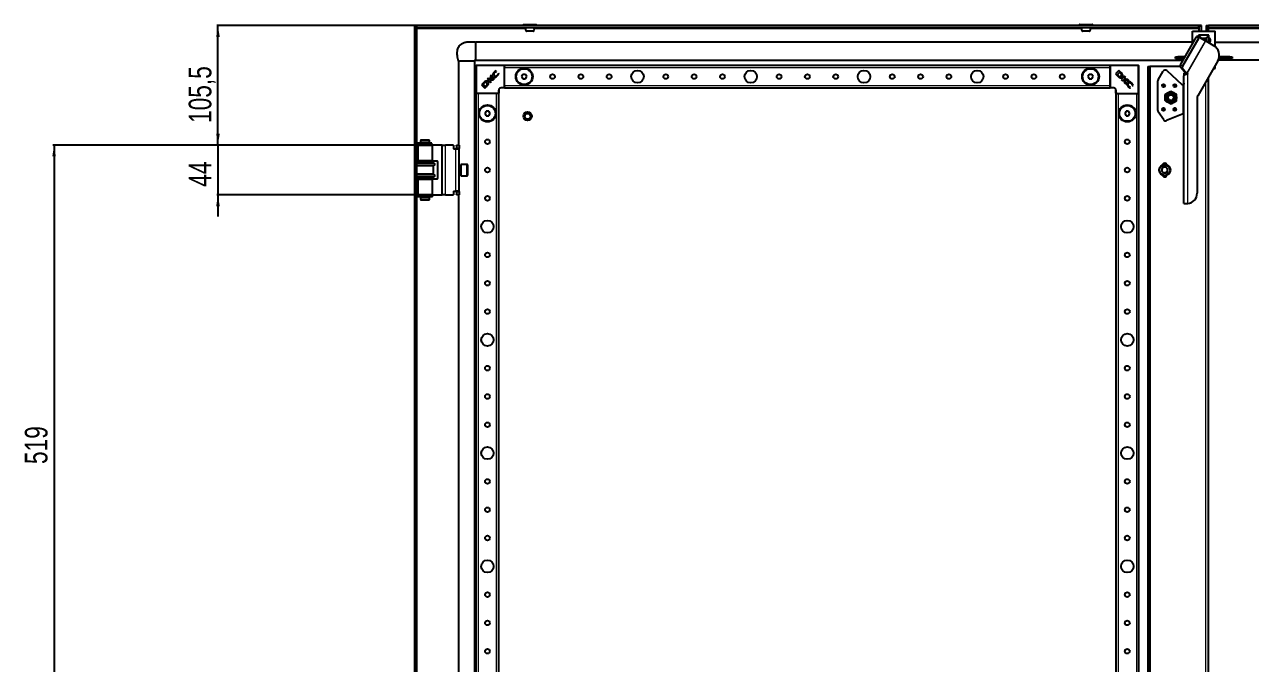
# Model space of a CAD drawing. Header units: millimetres. Extents: x -1414 to 3240, y -1920 to 1219.
# Drawn here: x -1414 to -331, y 93 to 657 of the extents above; entities that cross this region are included whole.
import ezdxf

# ---------------------------------------------------------------- set-up
doc = ezdxf.new("R2010")
doc.units = ezdxf.units.MM
doc.layers.add('FORMAT', color=7, linetype='Continuous')
doc.styles.add('SLDTEXTSTYLE0', font='TXT', dxfattribs={"width": 0.75})
doc.dimstyles.new('SLDDIMSTYLE0', dxfattribs={"dimtxt": 20, "dimasz": 10, "dimexe": 0, "dimexo": 0.0625, "dimgap": 5, "dimtad": 2, "dimdec": 1, "dimrnd": 1e-09, "dimzin": 12, "dimdsep": 46, "dimtxsty": 'SLDTEXTSTYLE0', "dimsah": 1, "dimcen": 0.09, "dimadec": 0, "dimazin": 3, "dimtfac": 1, "dimtofl": 0, "dimtmove": 0, "dimatfit": 3, "dimfxl": 0, "dimfrac": 2, "dimtolj": 1, "dimtzin": 12, "dimarcsym": 0})
doc.dimstyles.new('SLDDIMSTYLE1', dxfattribs={"dimtxt": 20, "dimasz": 10, "dimexe": 0, "dimexo": 0.0625, "dimgap": 5, "dimtad": 2, "dimdec": 1, "dimrnd": 1e-09, "dimzin": 12, "dimdsep": 46, "dimtxsty": 'SLDTEXTSTYLE0', "dimsah": 1, "dimcen": 0.09, "dimadec": 0, "dimazin": 3, "dimtfac": 1, "dimtmove": 0, "dimatfit": 0, "dimfxl": 0, "dimfrac": 2, "dimtolj": 1, "dimtzin": 12, "dimarcsym": 0})

# ---------------------------------------------------------------- blocks, each defined once
blk = doc.blocks.new('_D_8')
at = {"layer": 'FORMAT'}
for p, q in [((-1242.9, 550.8), (-1242.9, 570)), ((-1066.4, 550.8), (-1243.9, 550.8)), ((-1242.9, 550.8), (-1242.9, 506.8)), ((-1066.4, 506.8), (-1243.9, 506.8)), ((-1242.9, 506.8), (-1242.9, 487.6))]:
    blk.add_line(p, q, dxfattribs=at)
for points in [[(-1242.9, 550.8), (-1241.3, 560.8), (-1244.4, 560.8)], [(-1242.9, 506.8), (-1244.4, 496.8), (-1241.3, 496.8)]]:
    blk.add_solid(points, dxfattribs=at)
at = {"layer": 'FORMAT', "insert": (-1268.7, 514), "char_height": 20, "attachment_point": 1, "rotation": 90, "style": 'SLDTEXTSTYLE0'}
blk.add_mtext('44', dxfattribs=at)
blk = doc.blocks.new('_D_9')
at = {"layer": 'FORMAT'}
for p, q in [((-1066.4, 550.8), (-1388.6, 550.8)), ((-1387.6, 550.8), (-1387.6, 31.8)), ((-1059.9, 31.8), (-1388.6, 31.8))]:
    blk.add_line(p, q, dxfattribs=at)
for points in [[(-1387.6, 550.8), (-1389.1, 540.8), (-1386, 540.8)], [(-1387.6, 31.8), (-1386, 41.8), (-1389.1, 41.8)]]:
    blk.add_solid(points, dxfattribs=at)
at = {"layer": 'FORMAT', "insert": (-1413.4, 269.1), "char_height": 20, "attachment_point": 1, "rotation": 90, "style": 'SLDTEXTSTYLE0'}
blk.add_mtext('519', dxfattribs=at)
blk = doc.blocks.new('_D_11')
at = {"layer": 'FORMAT'}
for p, q in [((-1067.1, 656.3), (-1243.9, 656.3)), ((-1242.9, 550.8), (-1242.9, 656.3)), ((-1066.4, 550.8), (-1243.9, 550.8))]:
    blk.add_line(p, q, dxfattribs=at)
for points in [[(-1242.9, 656.3), (-1244.4, 646.3), (-1241.3, 646.3)], [(-1242.9, 550.8), (-1241.3, 560.8), (-1244.4, 560.8)]]:
    blk.add_solid(points, dxfattribs=at)
at = {"layer": 'FORMAT', "insert": (-1268.7, 570.3), "char_height": 20, "attachment_point": 1, "rotation": 90, "style": 'SLDTEXTSTYLE0'}
blk.add_mtext('105,5', dxfattribs=at)

msp = doc.modelspace()

# ---------------------------------------------------------------- linework, layer by layer
at = {"color": 7, "linetype": 'Continuous', "lineweight": 25}
for p, q in [((-1069.44, 656.28), (-1069.44, -1098.72)), ((-1069.44, 656.28), (-1067.44, 656.28)), ((-1067.44, 656.28), (-1067.44, -1098.72)), ((-1067.14, 654.28), (-1067.14, 656.28)), ((-376.74, 656.28), (-1067.14, 656.28)), ((-376.74, 654.28), (-1067.14, 654.28)), ((-1066.84, 653.68), (-1067.04, 654.28)), ((-973.19, 657.03), (-973.19, 656.28)), ((-972.94, 657.28), (-961.94, 657.28)), ((-961.69, 656.28), (-961.69, 657.03)), ((-482.19, 657.03), (-482.19, 656.28)), ((-481.94, 657.28), (-473.43, 657.28)), ((-473.43, 657.28), (-470.94, 657.28)), ((-470.69, 656.28), (-470.69, 657.03)), ((-382.44, 651.28), (-362.44, 651.28)), ((-382.44, 639.86), (-382.44, 651.28)), ((-376.83, 654.28), (-377.04, 653.68)), ((-376.74, 654.28), (-376.74, 656.28)), ((-374.44, 656.28), (-376.44, 656.28)), ((-376.44, 651.28), (-376.44, 656.28)), ((-374.44, 651.28), (-374.44, 656.28)), ((-370.44, 656.28), (-368.44, 656.28)), ((-370.44, 656.28), (-370.44, 651.28)), ((-368.44, 656.28), (-368.44, 651.28)), ((-368.14, 654.28), (-368.14, 656.28)), ((322.26, 656.28), (-368.14, 656.28)), ((322.26, 654.28), (-368.14, 654.28)), ((-367.84, 653.68), (-368.04, 654.28)), ((-362.44, 637.87), (-362.44, 651.28)), ((-1015.44, 641.78), (-1015.44, 626.11)), ((-382.44, 641.78), (-1015.44, 641.78)), ((-392.88, 621.78), (-378.74, 646.26)), ((-391.04, 620.72), (-376.9, 645.2)), ((-377.63, 646.77), (-375.79, 645.71)), ((-374.44, 645.33), (-376.94, 647.82)), ((-376.94, 647.82), (-376.94, 646.38)), ((-367.94, 647.82), (-376.94, 647.82)), ((-375.79, 645.71), (-371.03, 642.96)), ((-374.44, 644.94), (-374.44, 645.33)), ((-374.44, 645.33), (-373.94, 644.83)), ((-374.44, 645.33), (-370.43, 645.33)), ((-370.66, 642.75), (-371.03, 642.96)), ((-370.43, 645.33), (-370.93, 644.83)), ((-370.66, 642.75), (-363.72, 638.74)), ((-370.43, 645.33), (-367.94, 647.82)), ((-370.43, 645.33), (-370.43, 642.62)), ((-367.94, 645.26), (-367.94, 647.82)), ((-367.94, 641.38), (-367.94, 645.26)), ((-367.94, 641.18), (-367.94, 641.38)), ((-362.44, 641.78), (270.56, 641.78)), ((-397.44, 627.28), (-397.44, 628.78)), ((-397.44, 628.78), (-395.44, 628.78)), ((-395.44, 628.78), (-395.44, 627.28)), ((-388.83, 628.78), (-395.44, 628.78)), ((-349.44, 628.78), (-358.8, 628.78)), ((-349.44, 627.28), (-349.44, 628.78)), ((-349.44, 628.78), (-347.44, 628.78)), ((-347.44, 628.78), (-347.44, 627.28)), ((-1030.44, 624.78), (-1030.44, 550.78)), ((-1027.16, 624.78), (-1029.46, 624.78)), ((-1027.01, 624.78), (-1027.16, 624.78)), ((-1019.87, 624.78), (-1027.01, 624.78)), ((-1019.81, 624.78), (-1019.87, 624.78)), ((-1017.42, 624.78), (-1019.81, 624.78)), ((-1016.55, 624.78), (-1017.42, 624.78)), ((-1016.44, 624.78), (-1016.44, -1067.22)), ((-1015.44, 625.78), (-390.56, 625.78)), ((-1014.94, 596.58), (-1014.94, 620.98)), ((-1014.64, 621.28), (-990.24, 621.28)), ((-989.94, 621.28), (-454.94, 621.28)), ((-989.94, 620.98), (-989.94, 621.28)), ((-989.94, 620.98), (-989.94, 620.34)), ((-989.94, 619.28), (-989.94, 620.34)), ((-989.94, 603.28), (-989.94, 619.28)), ((-454.94, 620.98), (-454.94, 621.28)), ((-454.94, 620.34), (-454.94, 620.98)), ((-454.94, 619.28), (-454.94, 620.34)), ((-454.94, 603.28), (-454.94, 619.28)), ((-454.64, 621.28), (-430.24, 621.28)), ((-429.94, 620.98), (-429.94, 596.58)), ((-421.94, 620.28), (-419.94, 620.28)), ((-421.94, 620.28), (-421.94, -1062.72)), ((-419.94, 620.28), (-419.94, -1062.72)), ((-419.34, 620.28), (-419.94, 620.28)), ((-393.22, 620.28), (-419.34, 620.28)), ((-395.44, 627.28), (-397.44, 627.28)), ((-389.7, 627.28), (-395.44, 627.28)), ((-389.33, 615.5), (-392.91, 619.55)), ((-387.5, 614.44), (-391.07, 618.49)), ((-359.98, 625.23), (-377.81, 594.34)), ((-363.87, 618.48), (-362.44, 618.48)), ((-362.44, 618.48), (-362.44, 620.96)), ((270.56, 625.78), (-359.69, 625.78)), ((-349.44, 627.28), (-359.12, 627.28)), ((-347.44, 627.28), (-349.44, 627.28)), ((-1004.24, 609.94), (-1005.29, 608.89)), ((-1005.29, 608.89), (-1002.33, 605.93)), ((-1002.85, 608.55), (-1004.24, 609.94)), ((-1002.36, 611.82), (-1002.85, 608.55)), ((-1002.51, 608.23), (-999.85, 608.41)), ((-1001.27, 606.99), (-1002.51, 608.23)), ((-1001.57, 612.61), (-1002.36, 611.82)), ((-1002.33, 605.93), (-1001.27, 606.99)), ((-1002.04, 609.52), (-1001.57, 612.61)), ((-998.57, 609.7), (-1002.04, 609.52)), ((-999.85, 608.41), (-998.57, 609.7)), ((-997, 615.74), (-997.34, 616.43)), ((-997.14, 615.6), (-997, 615.74)), ((-995.19, 614.17), (-995.3, 614.06)), ((-994.94, 613.66), (-995.19, 614.17)), ((-973.59, 613.28), (-974.75, 611.28)), ((-974.75, 611.28), (-973.59, 609.28)), ((-971.28, 613.28), (-973.59, 613.28)), ((-973.59, 609.28), (-971.28, 609.28)), ((-970.13, 611.28), (-971.28, 613.28)), ((-971.28, 609.28), (-970.13, 611.28)), ((-473.59, 613.28), (-474.75, 611.28)), ((-474.75, 611.28), (-473.59, 609.28)), ((-471.28, 613.28), (-473.59, 613.28)), ((-473.59, 609.28), (-471.28, 609.28)), ((-470.13, 611.28), (-471.28, 613.28)), ((-471.28, 609.28), (-470.13, 611.28)), ((-447.33, 616.64), (-450.29, 613.68)), ((-450.29, 613.68), (-448.4, 611.79)), ((-446.63, 615.11), (-448.81, 612.93)), ((-448.81, 612.93), (-448.13, 612.27)), ((-448.4, 611.79), (-448.38, 611.77)), ((-445.34, 614.64), (-447.33, 616.64)), ((-445.89, 614.39), (-446.63, 615.11)), ((-442.33, 611.63), (-445.29, 608.67)), ((-445.29, 608.67), (-444.23, 607.61)), ((-444.23, 607.61), (-442.99, 608.86)), ((-442.99, 608.86), (-442.81, 606.2)), ((-442.81, 606.2), (-441.53, 604.91)), ((-442.67, 609.2), (-441.28, 610.59)), ((-439.41, 608.71), (-442.67, 609.2)), ((-441.28, 610.59), (-442.33, 611.63)), ((-441.71, 608.38), (-438.61, 607.91)), ((-441.53, 604.91), (-441.71, 608.38)), ((-438.61, 607.91), (-439.41, 608.71)), ((-412.94, 581.39), (-412.94, 607.44)), ((-412.67, 608.44), (-408.21, 616.16)), ((-405.13, 616.6), (-391.94, 604.28)), ((-387.43, 614.28), (-389.94, 614.28)), ((-389.94, 614.28), (-389.94, 612.04)), ((-389.94, 499.28), (-389.94, 612.04)), ((-389.33, 615.5), (-387.5, 614.44)), ((-386.62, 613.6), (-387.19, 614.13)), ((-386.94, 613.9), (-386.94, 613.48)), ((-386.64, 613.57), (-386.62, 613.6)), ((-368.44, 610.57), (-368.44, -1053)), ((-1014.94, -1038.72), (-1014.94, 596.28)), ((-1014.64, 596.28), (-1014.94, 596.28)), ((-1013.99, 596.28), (-1014.64, 596.28)), ((-1012.94, 596.28), (-1013.99, 596.28)), ((-996.94, 596.28), (-1012.94, 596.28)), ((-1008.3, 605.88), (-1010.29, 603.89)), ((-1010.29, 603.89), (-1007.33, 600.93)), ((-1008.05, 605.33), (-1008.77, 604.59)), ((-1008.77, 604.59), (-1006.59, 602.41)), ((-1007.33, 600.93), (-1005.44, 602.82)), ((-1006.59, 602.41), (-1005.93, 603.09)), ((-1005.44, 602.82), (-1005.42, 602.84)), ((-995.89, 596.28), (-996.94, 596.28)), ((-995.24, 596.28), (-995.89, 596.28)), ((-994.94, 596.28), (-995.24, 596.28)), ((-994.94, 599.28), (-994.94, 596.58)), ((-994.94, -1038.72), (-994.94, 596.28)), ((-990.24, 601.28), (-992.94, 601.28)), ((-989.94, 602.23), (-989.94, 603.28)), ((-989.94, 602.23), (-989.94, 601.58)), ((-989.94, 601.28), (-989.94, 601.58)), ((-989.94, 601.28), (-454.94, 601.28)), ((-454.94, 602.23), (-454.94, 603.28)), ((-454.94, 601.58), (-454.94, 602.23)), ((-454.94, 601.28), (-454.94, 601.58)), ((-451.94, 601.28), (-454.64, 601.28)), ((-449.94, 596.58), (-449.94, 599.28)), ((-449.94, 596.28), (-449.94, -1038.72)), ((-449.94, 596.28), (-449.64, 596.28)), ((-448.99, 596.28), (-449.64, 596.28)), ((-448.99, 596.28), (-447.94, 596.28)), ((-447.94, 596.28), (-431.94, 596.28)), ((-437.57, 601.29), (-437.06, 601.53)), ((-437.06, 601.53), (-437.16, 601.64)), ((-435.62, 603.48), (-435.48, 603.35)), ((-435.48, 603.35), (-434.8, 603.68)), ((-431.94, 596.28), (-430.89, 596.28)), ((-430.24, 596.28), (-430.89, 596.28)), ((-430.24, 596.28), (-429.94, 596.28)), ((-429.94, 596.28), (-429.94, -1038.72)), ((-406.51, 595.55), (-404.04, 597.05)), ((-401.58, 598.55), (-399.04, 597.17)), ((-391.94, 604.28), (-390.54, 604.28)), ((-390.3, 604.28), (-390.54, 604.28)), ((-401.3, 587.01), (-403.83, 588.39)), ((-396.37, 590.02), (-398.84, 588.51)), ((-378.35, 592.34), (-378.35, 508.28)), ((-1006.09, 580.78), (-1007.25, 578.78)), ((-1007.25, 578.78), (-1006.09, 576.78)), ((-1003.78, 580.78), (-1006.09, 580.78)), ((-1006.09, 576.78), (-1003.78, 576.78)), ((-1002.63, 578.78), (-1003.78, 580.78)), ((-1003.78, 576.78), (-1002.63, 578.78)), ((-441.09, 580.78), (-442.25, 578.78)), ((-442.25, 578.78), (-441.09, 576.78)), ((-438.78, 580.78), (-441.09, 580.78)), ((-441.09, 576.78), (-438.78, 576.78)), ((-437.63, 578.78), (-438.78, 580.78)), ((-438.78, 576.78), (-437.63, 578.78)), ((-407.84, 573.13), (-412.6, 580.28)), ((-390.54, 578.53), (-405.43, 572.38)), ((-390.54, 578.53), (-390.3, 578.78)), ((-390.54, 578.53), (-389.94, 578.64)), ((-1067.09, 552.48), (-1067.09, 551.58)), ((-1054.1, 552.48), (-1067.09, 552.48)), ((-1063.36, 555.53), (-1063.94, 554.53)), ((-1063.94, 554.53), (-1063.94, 552.53)), ((-1060.47, 554.53), (-1063.94, 554.53)), ((-1063.94, 552.53), (-1060.47, 552.53)), ((-1063.44, 552.53), (-1063.44, 552.48)), ((-1063.36, 555.53), (-1060.39, 555.53)), ((-1055.94, 554.53), (-1060.47, 554.53)), ((-1060.47, 552.53), (-1055.94, 552.53)), ((-1060.39, 555.53), (-1056.52, 555.53)), ((-1055.94, 554.53), (-1056.52, 555.53)), ((-1056.44, 552.48), (-1056.44, 552.53)), ((-1055.94, 552.53), (-1055.94, 554.53)), ((-1054.02, 552.48), (-1054.1, 552.48)), ((-1054.02, 551.58), (-1054.02, 552.48)), ((-1054, 552.48), (-1054.02, 552.48)), ((-1054, 551.58), (-1054, 552.48)), ((-1054.1, 551.58), (-1067.09, 551.58)), ((-1066.39, 550.78), (-1066.39, 536.78)), ((-1066.39, 550.78), (-1053.49, 550.78)), ((-1063.94, 551.53), (-1063.94, 550.78)), ((-1063.94, 551.53), (-1060.47, 551.53)), ((-1063.44, 551.58), (-1063.44, 551.53)), ((-1060.47, 551.53), (-1055.94, 551.53)), ((-1056.44, 551.53), (-1056.44, 551.58)), ((-1055.94, 550.78), (-1055.94, 551.53)), ((-1054.02, 551.58), (-1054.1, 551.58)), ((-1054, 551.58), (-1054.02, 551.58)), ((-1053.49, 536.78), (-1053.49, 550.78)), ((-1045.39, 550.78), (-1053.49, 550.78)), ((-1044.89, 550.78), (-1045.39, 550.78)), ((-1044.89, 506.78), (-1044.89, 550.78)), ((-1044.89, 550.78), (-1041.89, 550.78)), ((-1034.89, 550.78), (-1041.89, 550.78)), ((-1034.89, 550.78), (-1034.89, 547.48)), ((-1034.89, 547.48), (-1032.89, 547.48)), ((-1032.89, 547.48), (-1029.89, 547.48)), ((-1032.39, 550.78), (-1029.89, 550.78)), ((-1032.39, 550.28), (-1032.39, 550.78)), ((-1032.39, 550.28), (-1032.39, 548.28)), ((-1032.39, 547.78), (-1032.39, 548.28)), ((-1029.89, 547.78), (-1032.39, 547.78)), ((-1032.39, 547.78), (-1032.39, 547.48)), ((-1029.89, 550.78), (-1029.89, 550.28)), ((-1029.89, 550.28), (-1029.89, 548.28)), ((-1029.89, 548.28), (-1029.89, 547.78)), ((-1029.89, 547.48), (-1029.89, 547.78)), ((-1029.89, 510.08), (-1029.89, 547.48)), ((-1067.44, 535.78), (-1052.44, 535.78)), ((-1052.44, 535.18), (-1067.44, 535.18)), ((-1052.44, 532.38), (-1067.44, 532.38)), ((-1053.49, 536.78), (-1066.39, 536.78)), ((-1063.94, 536.78), (-1063.94, 535.78)), ((-1055.94, 535.78), (-1055.94, 536.78)), ((-1053.49, 536.78), (-1049.39, 536.78)), ((-1052.44, 535.18), (-1052.44, 535.78)), ((-1051.74, 534.5), (-1052.44, 535.18)), ((-1052.44, 532.38), (-1051.74, 533.07)), ((-1052.44, 525.18), (-1052.44, 532.38)), ((-1048.89, 536.28), (-1048.89, 521.28)), ((-1028.64, 531.78), (-1029.89, 531.78)), ((-1022.99, 533.78), (-1028.39, 533.78)), ((-1028.39, 533.78), (-1028.39, 523.78)), ((-1022.39, 533.18), (-1022.39, 524.38)), ((-409.04, 530.78), (-409.72, 527.97)), ((-406.26, 531.6), (-409.04, 530.78)), ((-406.26, 531.6), (-404.16, 529.6)), ((-1052.44, 525.18), (-1067.44, 525.18)), ((-1052.44, 522.38), (-1067.44, 522.38)), ((-1067.44, 521.78), (-1052.44, 521.78)), ((-1066.39, 520.78), (-1066.39, 506.78)), ((-1066.39, 520.78), (-1053.49, 520.78)), ((-1063.94, 521.78), (-1063.94, 520.78)), ((-1055.94, 520.78), (-1055.94, 521.78)), ((-1053.49, 506.78), (-1053.49, 520.78)), ((-1049.39, 520.78), (-1053.49, 520.78)), ((-1051.74, 524.5), (-1052.44, 525.18)), ((-1052.44, 522.38), (-1051.74, 523.07)), ((-1052.44, 521.78), (-1052.44, 522.38)), ((-1029.89, 525.78), (-1028.64, 525.78)), ((-1028.39, 523.78), (-1022.99, 523.78)), ((-407.62, 525.97), (-409.72, 527.97)), ((-404.84, 526.78), (-407.62, 525.97)), ((-404.84, 526.78), (-404.16, 529.6)), ((-1034.89, 510.08), (-1032.89, 510.08)), ((-1034.89, 510.08), (-1034.89, 506.78)), ((-1029.89, 510.08), (-1032.89, 510.08)), ((-1032.39, 510.08), (-1032.39, 509.78)), ((-1032.39, 509.78), (-1029.89, 509.78)), ((-1032.39, 509.28), (-1032.39, 509.78)), ((-1032.39, 509.28), (-1032.39, 507.28)), ((-1029.89, 509.78), (-1029.89, 510.08)), ((-1029.89, 509.78), (-1029.89, 509.28)), ((-1029.89, 509.28), (-1029.89, 507.28)), ((-1067.09, 505.98), (-1067.09, 505.08)), ((-1053.62, 505.98), (-1067.09, 505.98)), ((-1053.62, 505.08), (-1067.09, 505.08)), ((-1053.49, 506.78), (-1066.39, 506.78)), ((-1063.94, 506.78), (-1063.94, 506.03)), ((-1063.94, 506.03), (-1060.47, 506.03)), ((-1063.94, 505.03), (-1063.94, 503.03)), ((-1063.94, 505.03), (-1060.47, 505.03)), ((-1063.94, 503.03), (-1063.36, 502.03)), ((-1063.94, 503.03), (-1055.94, 503.03)), ((-1063.44, 506.03), (-1063.44, 505.98)), ((-1063.44, 505.08), (-1063.44, 505.03)), ((-1056.52, 502.03), (-1063.36, 502.03)), ((-1060.47, 506.03), (-1055.94, 506.03)), ((-1060.47, 505.03), (-1055.94, 505.03)), ((-1056.52, 502.03), (-1055.94, 503.03)), ((-1056.44, 505.98), (-1056.44, 506.03)), ((-1056.44, 505.03), (-1056.44, 505.08)), ((-1055.94, 506.03), (-1055.94, 506.78)), ((-1055.94, 503.03), (-1055.94, 505.03)), ((-1053.57, 505.98), (-1053.62, 505.98)), ((-1053.57, 505.08), (-1053.62, 505.08)), ((-1053.57, 505.08), (-1053.57, 505.98)), ((-1053.49, 506.78), (-1045.39, 506.78)), ((-1045.39, 506.78), (-1044.89, 506.78)), ((-1041.89, 506.78), (-1044.89, 506.78)), ((-1041.89, 506.78), (-1034.89, 506.78)), ((-1032.39, 506.78), (-1032.39, 507.28)), ((-1029.89, 506.78), (-1032.39, 506.78)), ((-1030.44, 506.78), (-1030.44, 75.78)), ((-1029.89, 507.28), (-1029.89, 506.78)), ((-389.94, 499.28), (-388.97, 499.28)), ((-388.97, 499.28), (-386.85, 499.28))]:
    msp.add_line(p, q, dxfattribs=at)
at = {"color": 8, "linetype": 'Continuous', "lineweight": 18}
for p, q in [((-1066.84, 552.48), (-1066.84, 653.68)), ((-1066.84, 653.68), (-971.41, 653.68)), ((-961.69, 657.03), (-973.19, 657.03)), ((-963.47, 653.68), (-480.41, 653.68)), ((-473.29, 657.03), (-482.19, 657.03)), ((-470.69, 657.03), (-473.29, 657.03)), ((-472.47, 653.68), (-377.04, 653.68)), ((-377.04, 653.68), (-377.04, 651.28)), ((-367.84, 651.28), (-367.84, 653.68)), ((-367.84, 653.68), (-272.41, 653.68)), ((-387.5, 614.44), (-371.03, 642.96)), ((-387.19, 614.13), (-370.66, 642.75)), ((-378.74, 646.26), (-376.9, 645.2)), ((-373.94, 644.83), (-373.94, 644.65)), ((-370.93, 644.83), (-373.94, 644.83)), ((-370.93, 642.91), (-370.93, 644.83)), ((-1014.64, 620.98), (-1014.94, 620.98)), ((-1014.64, 620.98), (-1014.64, 621.28)), ((-1014.64, 620.98), (-1014.64, 596.58)), ((-990.24, 620.98), (-1014.64, 620.98)), ((-990.24, 621.28), (-990.24, 620.98)), ((-990.24, 601.58), (-990.24, 620.98)), ((-989.94, 620.98), (-990.24, 620.98)), ((-989.94, 619.28), (-454.94, 619.28)), ((-454.64, 620.98), (-454.94, 620.98)), ((-454.64, 620.98), (-454.64, 621.28)), ((-454.64, 620.98), (-454.64, 601.58)), ((-430.24, 620.98), (-454.64, 620.98)), ((-430.24, 620.98), (-430.24, 621.28)), ((-430.24, 596.58), (-430.24, 620.98)), ((-430.24, 620.98), (-429.94, 620.98)), ((-419.34, -1062.72), (-419.34, 620.28)), ((-392.91, 619.55), (-391.07, 618.49)), ((-392.88, 621.78), (-391.04, 620.72)), ((-386.64, 499.31), (-386.64, 613.57)), ((-367.84, -1054.04), (-367.84, 611.61)), ((-1014.64, 596.58), (-1014.94, 596.58)), ((-1014.64, 596.58), (-995.24, 596.58)), ((-1014.64, 596.58), (-1014.64, 596.28)), ((-1012.94, -1038.72), (-1012.94, 596.28)), ((-996.94, -1038.72), (-996.94, 596.28)), ((-995.24, 596.58), (-995.24, 599.28)), ((-994.94, 599.28), (-995.24, 599.28)), ((-995.24, 596.58), (-995.24, 596.28)), ((-994.94, 596.58), (-995.24, 596.58)), ((-992.94, 601.58), (-990.24, 601.58)), ((-992.94, 601.28), (-992.94, 601.58)), ((-990.24, 601.58), (-990.24, 601.28)), ((-989.94, 601.58), (-990.24, 601.58)), ((-989.94, 603.28), (-454.94, 603.28)), ((-454.64, 601.58), (-454.94, 601.58)), ((-454.64, 601.58), (-451.94, 601.58)), ((-454.64, 601.28), (-454.64, 601.58)), ((-451.94, 601.28), (-451.94, 601.58)), ((-449.94, 599.28), (-449.64, 599.28)), ((-449.64, 596.58), (-449.94, 596.58)), ((-449.64, 599.28), (-449.64, 596.58)), ((-449.64, 596.58), (-430.24, 596.58)), ((-449.64, 596.28), (-449.64, 596.58)), ((-447.94, 596.28), (-447.94, -1038.72)), ((-431.94, 596.28), (-431.94, -1038.72)), ((-430.24, 596.28), (-430.24, 596.58)), ((-429.94, 596.58), (-430.24, 596.58)), ((-390.54, 578.53), (-390.54, 604.28)), ((-371.04, 606.07), (-371.04, -1048.5)), ((-1054.1, 551.58), (-1054.1, 552.48)), ((-1066.84, 535.78), (-1066.84, 551.58)), ((-1045.39, 550.78), (-1045.39, 506.78)), ((-1041.89, 506.78), (-1041.89, 550.78)), ((-1032.89, 510.08), (-1032.89, 547.48)), ((-1029.89, 550.28), (-1032.39, 550.28)), ((-1032.39, 548.28), (-1029.89, 548.28)), ((-1051.74, 534.5), (-1067.44, 534.5)), ((-1051.74, 533.07), (-1067.44, 533.07)), ((-1028.64, 528.78), (-1028.64, 531.78)), ((-1022.99, 523.78), (-1022.99, 533.78)), ((-1051.74, 524.5), (-1067.44, 524.5)), ((-1051.74, 523.07), (-1067.44, 523.07)), ((-1066.84, 505.98), (-1066.84, 521.78)), ((-1028.64, 525.78), (-1028.64, 528.78)), ((-1029.89, 509.28), (-1032.39, 509.28)), ((-1066.84, 77.48), (-1066.84, 505.08)), ((-1053.62, 505.08), (-1053.62, 505.98)), ((-1032.39, 507.28), (-1029.89, 507.28))]:
    msp.add_line(p, q, dxfattribs=at)
at = {"color": 7, "linetype": 'Continuous', "lineweight": 25}
for centre, radius in [((-972.44, 611.28), 7.5), ((-972.44, 611.28), 7), ((-472.44, 611.28), 7.5), ((-472.44, 611.28), 7), ((-947.44, 611.28), 2.1), ((-922.44, 611.28), 2.1), ((-897.44, 611.28), 2.1), ((-872.44, 611.28), 5.5), ((-847.44, 611.28), 2.1), ((-822.44, 611.28), 2.1), ((-797.44, 611.28), 2.1), ((-772.44, 611.28), 5.5), ((-747.44, 611.28), 2.1), ((-722.44, 611.28), 2.1), ((-697.44, 611.28), 2.1), ((-672.44, 611.28), 5.5), ((-647.44, 611.28), 2.1), ((-622.44, 611.28), 2.1), ((-597.44, 611.28), 2.1), ((-572.44, 611.28), 5.5), ((-547.44, 611.28), 2.1), ((-522.44, 611.28), 2.1), ((-497.44, 611.28), 2.1), ((-407.94, 603.28), 1.35), ((-407.94, 603.28), 0.493), ((-401.44, 592.78), 5), ((-401.44, 592.78), 3.57), ((-401.44, 592.78), 3), ((-397.94, 603.28), 1.35), ((-397.94, 603.28), 0.493), ((-1004.94, 578.78), 7.5), ((-1004.94, 578.78), 7), ((-439.94, 578.78), 7.5), ((-439.94, 578.78), 7), ((-401.44, 592.78), 2.5), ((-969.44, 576.28), 3.75), ((-969.44, 576.28), 3), ((-969.44, 576.28), 2.5), ((-407.94, 582.28), 1.35), ((-407.94, 582.28), 0.493), ((-397.94, 582.28), 1.35), ((-397.94, 582.28), 0.493), ((-1004.94, 553.78), 2.1), ((-439.94, 553.78), 2.1), ((-1004.94, 528.78), 2.1), ((-439.94, 528.78), 2.1), ((-406.94, 528.78), 5), ((-1004.94, 503.78), 2.1), ((-439.94, 503.78), 2.1), ((-1004.94, 478.78), 5.5), ((-439.94, 478.78), 5.5), ((-1004.94, 453.78), 2.1), ((-439.94, 453.78), 2.1), ((-1004.94, 428.78), 2.1), ((-439.94, 428.78), 2.1), ((-1004.94, 403.78), 2.1), ((-439.94, 403.78), 2.1), ((-1004.94, 378.78), 5.5), ((-439.94, 378.78), 5.5), ((-1004.94, 353.78), 2.1), ((-439.94, 353.78), 2.1), ((-1004.94, 328.78), 2.1), ((-439.94, 328.78), 2.1), ((-1004.94, 303.78), 2.1), ((-439.94, 303.78), 2.1), ((-1004.94, 278.78), 5.5), ((-439.94, 278.78), 5.5), ((-1004.94, 253.78), 2.1), ((-439.94, 253.78), 2.1), ((-1004.94, 228.78), 2.1), ((-439.94, 228.78), 2.1), ((-1004.94, 203.78), 2.1), ((-439.94, 203.78), 2.1), ((-1004.94, 178.78), 5.5), ((-439.94, 178.78), 5.5), ((-1004.94, 153.78), 2.1), ((-439.94, 153.78), 2.1), ((-1004.94, 128.78), 2.1), ((-439.94, 128.78), 2.1), ((-1004.94, 103.78), 2.1), ((-439.94, 103.78), 2.1)]:
    msp.add_circle(centre, radius, dxfattribs=at)
at = {"color": 8, "linetype": 'Continuous', "lineweight": 18}
for centre, radius in [((-401.44, 592.78), 3.97), ((-406.94, 528.78), 4.4)]:
    msp.add_circle(centre, radius, dxfattribs=at)
at = {"color": 7, "linetype": 'Continuous', "lineweight": 25}
for centre, radius, start, end in [((-972.94, 657.03), 0.25, 90, 180), ((-970.55, 651.78), 0.5, 195.31604, 270.02276), ((-964.33, 651.78), 0.5, 269.99815, 345.40011), ((-961.94, 657.03), 0.25, 0, 90), ((-481.94, 657.03), 0.25, 90, 180), ((-479.55, 651.78), 0.5, 195.24646, 270.04596), ((-473.33, 651.78), 0.5, 269.96367, 344.83397), ((-470.94, 657.03), 0.25, 0, 90), ((-377.91, 645.93), 0.893, 71.42175, 158.04947), ((-376.08, 644.87), 0.893, 71.42175, 158.04947), ((-368.44, 643.32), 2, 284.47751, 75.52249), ((-368.72, 630.08), 10, 330.95313, 60), ((-1014.64, 620.98), 0.3, 90, 180), ((-990.24, 620.98), 0.3, 0, 90), ((-454.64, 620.98), 0.3, 90, 180), ((-430.24, 620.98), 0.3, 0, 90), ((-406.5, 615.13), 2, 46.97493, 149.03624), ((-391.26, 620.64), 1.98, 144.95207, 213.44806), ((-389.42, 619.58), 1.98, 144.95207, 213.44806), ((-1004.64, 602.67), 4.87, 110.34448, 138.77765), ((-997.43, 613.29), 1.97, 128.45405, 215.887), ((-997.87, 613.69), 1.94, 233.30966, 322.34638), ((-450.36, 610.21), 6.12, 36.98881, 43.07444), ((-448.55, 610.98), 4.87, 20.34448, 48.77765), ((-410.94, 607.44), 2, 150, 180), ((-1014.64, 596.58), 0.3, 180, 270), ((-1003.87, 600.86), 6.12, 126.98881, 133.07444), ((-995.24, 596.58), 0.3, 270, 0), ((-992.94, 599.28), 2, 90, 180), ((-990.24, 601.58), 0.3, 270, 360), ((-454.64, 601.58), 0.3, 180, 270), ((-451.94, 599.28), 2, 0, 90), ((-449.64, 596.58), 0.3, 180, 270), ((-437.53, 604.21), 1.94, 143.30966, 232.34638), ((-437.94, 603.77), 1.97, 38.45405, 125.887), ((-430.24, 596.58), 0.3, 270, 0), ((-374.35, 592.34), 4, 150, 180), ((-410.94, 581.39), 2, 180, 213.69007), ((-406.18, 574.24), 2, 213.69007, 291.80141), ((-1052.44, 533.78), 1, 314.427, 45.573), ((-1049.39, 536.28), 0.5, 0, 90), ((-1028.64, 532.03), 0.25, 270, 360), ((-1022.99, 533.18), 0.6, 0, 90), ((-406.94, 528.78), 2.51, 106.35345, 166.35345), ((-406.94, 532.78), 2, 18.20996, 161.79004), ((-406.94, 528.78), 2.51, 46.35345, 106.35345), ((-406.94, 528.78), 2.51, 346.35345, 46.35345), ((-1052.44, 523.78), 1, 314.427, 45.573), ((-1049.39, 521.28), 0.5, 270, 0), ((-1028.64, 525.53), 0.25, 0, 90), ((-1022.99, 524.38), 0.6, 270, 0), ((-406.94, 528.78), 2.51, 166.35345, 226.35345), ((-406.94, 524.78), 2, 198.20996, 341.79004), ((-406.94, 528.78), 2.51, 226.35345, 286.35345), ((-406.94, 528.78), 2.51, 286.35345, 346.35345), ((-387.35, 508.28), 9, 274.50464, 0)]:
    msp.add_arc(centre, radius, start, end, dxfattribs=at)
at = {"color": 8, "linetype": 'Continuous', "lineweight": 18}
for centre, start, end in [((-992.94, 599.28), 90, 180), ((-451.94, 599.28), 0, 90)]:
    msp.add_arc(centre, 2.3, start, end, dxfattribs=at)
at = {"color": 7, "linetype": 'Continuous', "lineweight": 25}
for points, knots in [([(-1067.14, 654.58), (-1067.17, 654.66), (-1067.28, 654.98), (-1067.4, 655.55), (-1067.43, 656.04), (-1067.44, 656.28)], [0, 0, 0, 0, 0.1417423, 0.5662026, 1, 1, 1, 1]), ([(-971.46, 654.28), (-971.46, 654.15), (-971.44, 653.24), (-971.22, 652.37), (-971.03, 651.63)], [0, 0, 0, 0, 0.1418504, 1, 1, 1, 1]), ([(-969.14, 651.28), (-969.33, 651.28), (-969.8, 651.28), (-970.35, 651.28), (-970.48, 651.28), (-970.54, 651.28)], [0, 0, 0, 0, 0.2565532, 0.6279811, 1, 1, 1, 1]), ([(-964.33, 651.28), (-964.37, 651.28), (-964.45, 651.28), (-965.01, 651.28), (-965.82, 651.28), (-966.81, 651.28), (-967.87, 651.28), (-968.66, 651.28), (-969.05, 651.28), (-969.14, 651.28)], [0, 0, 0, 0, 0.1585142, 0.3172777, 0.4758628, 0.6342467, 0.7924771, 0.950708, 1, 1, 1, 1]), ([(-963.85, 651.63), (-963.66, 652.37), (-963.44, 653.24), (-963.42, 654.15), (-963.42, 654.28)], [0, 0, 0, 0, 0.8581496, 1, 1, 1, 1]), ([(-480.46, 654.28), (-480.46, 654.15), (-480.44, 653.24), (-480.22, 652.37), (-480.03, 651.63)], [0, 0, 0, 0, 0.1418495, 1, 1, 1, 1]), ([(-473.37, 651.28), (-473.36, 651.28), (-473.31, 651.28), (-473.59, 651.28), (-474.11, 651.28), (-474.83, 651.28), (-475.68, 651.28), (-476.75, 651.28), (-477.77, 651.28), (-478.65, 651.28), (-479.26, 651.28), (-479.56, 651.28), (-479.52, 651.28), (-479.51, 651.28)], [0, 0, 0, 0, 0.0338399, 0.141254, 0.2486978, 0.3157737, 0.4233143, 0.530846, 0.6382096, 0.7457063, 0.853372, 0.9609167, 1, 1, 1, 1]), ([(-472.85, 651.63), (-472.66, 652.37), (-472.44, 653.24), (-472.42, 654.15), (-472.42, 654.28)], [0, 0, 0, 0, 0.85815044, 1, 1, 1, 1]), ([(-376.44, 656.28), (-376.46, 655.9), (-376.5, 655.33), (-376.68, 654.76), (-376.74, 654.57)], [0, 0, 0, 0, 0.662931, 1, 1, 1, 1]), ([(-368.14, 654.6), (-368.18, 654.73), (-368.38, 655.29), (-368.41, 655.85), (-368.44, 656.28)], [0, 0, 0, 0, 0.2265409, 1, 1, 1, 1]), ([(-1030.44, 624.78), (-1030.85, 626.46), (-1031.58, 629.5), (-1031.67, 633.81), (-1030.7, 637.37), (-1028.65, 639.82), (-1026.01, 641.24), (-1022.99, 641.98), (-1019.39, 642.19), (-1016.82, 641.92), (-1015.44, 641.78)], [0, 0, 0, 0, 0.1760674, 0.3182248, 0.4355964, 0.5434819, 0.6338893, 0.7371517, 0.8581828, 1, 1, 1, 1]), ([(-1016.48, 624.78), (-1016.46, 624.92), (-1016.43, 625.16), (-1016.3, 625.36), (-1016.18, 625.45), (-1016.13, 625.56), (-1016.11, 625.63), (-1016.09, 625.68), (-1016.08, 625.72), (-1016.06, 625.76), (-1016.03, 625.8), (-1015.97, 625.85), (-1015.85, 625.92), (-1015.66, 625.95), (-1015.52, 625.95), (-1015.44, 625.95)], [0, 0, 0, 0, 0.2334106, 0.4185463, 0.5493508, 0.5950261, 0.6313287, 0.6471113, 0.6619944, 0.6766392, 0.6917419, 0.7255626, 0.7667935, 0.8726273, 1, 1, 1, 1]), ([(-1015.44, 625.78), (-1015.66, 625.63), (-1016.07, 625.37), (-1016.32, 624.96), (-1016.44, 624.78)], [0, 0, 0, 0, 0.556114, 1, 1, 1, 1]), ([(-1005.56, 605.67), (-1005.66, 605.76), (-1005.83, 605.92), (-1006.11, 606.1), (-1006.38, 606.2), (-1006.71, 606.2), (-1007.11, 606.04), (-1007.39, 605.86), (-1007.55, 605.75)], [0, 0, 0, 0, 0.1768081, 0.3192306, 0.4393795, 0.5523951, 0.7492045, 1, 1, 1, 1]), ([(-1004.29, 604.17), (-1004.18, 604.37), (-1003.97, 604.76), (-1003.86, 605.39), (-1003.9, 605.99), (-1004.1, 606.52), (-1004.46, 606.96), (-1004.97, 607.25), (-1005.63, 607.36), (-1006.08, 607.28), (-1006.33, 607.24)], [0, 0, 0, 0, 0.1380907, 0.2654555, 0.3840134, 0.4961027, 0.6057595, 0.7197905, 0.8476619, 1, 1, 1, 1]), ([(-999.07, 615.19), (-999.4, 614.82), (-1000.01, 614.12), (-1000.57, 612.95), (-1000.7, 612.01), (-1000.55, 611.37), (-1000.36, 611.14), (-1000.27, 611.02)], [0, 0, 0, 0, 0.3156741, 0.5895198, 0.8131992, 0.9090264, 1, 1, 1, 1]), ([(-1000.27, 611.02), (-1000.11, 610.89), (-999.78, 610.6), (-999.08, 610.44), (-998.2, 610.57), (-997.13, 611.13), (-996.44, 611.77), (-996.04, 612.14)], [0, 0, 0, 0, 0.1305321, 0.2660311, 0.4239974, 0.666819, 1, 1, 1, 1]), ([(-997.34, 616.43), (-997.67, 616.24), (-998.3, 615.9), (-998.83, 615.42), (-999.07, 615.19)], [0, 0, 0, 0, 0.5367999, 1, 1, 1, 1]), ([(-998.65, 614.83), (-998.39, 615.05), (-997.95, 615.42), (-997.38, 615.55), (-997.14, 615.6)], [0, 0, 0, 0, 0.57960822, 1, 1, 1, 1]), ([(-995.3, 614.06), (-995.44, 613.74), (-995.71, 613.17), (-996.13, 612.71), (-996.33, 612.5)], [0, 0, 0, 0, 0.5476433, 1, 1, 1, 1]), ([(-996.04, 612.14), (-995.8, 612.41), (-995.37, 612.87), (-995.07, 613.42), (-994.94, 613.66)], [0, 0, 0, 0, 0.5776526, 1, 1, 1, 1]), ([(-448.38, 611.77), (-448.31, 611.69), (-448.15, 611.54), (-447.98, 611.39), (-447.9, 611.31)], [0, 0, 0, 0, 0.486421, 1, 1, 1, 1]), ([(-448.13, 612.27), (-447.93, 612.08), (-447.57, 611.73), (-447.03, 611.41), (-446.58, 611.35), (-446.24, 611.41), (-445.88, 611.6), (-445.67, 611.8), (-445.56, 611.91)], [0, 0, 0, 0, 0.2746757, 0.5030419, 0.607381, 0.7165791, 0.8434117, 1, 1, 1, 1]), ([(-447.9, 611.31), (-447.75, 611.18), (-447.48, 610.93), (-447.19, 610.72), (-447.05, 610.63)], [0, 0, 0, 0, 0.5518299, 1, 1, 1, 1]), ([(-447.05, 610.63), (-446.85, 610.52), (-446.46, 610.32), (-445.83, 610.2), (-445.24, 610.24), (-444.7, 610.44), (-444.27, 610.8), (-443.97, 611.31), (-443.86, 611.97), (-443.94, 612.43), (-443.99, 612.68)], [0, 0, 0, 0, 0.1380907, 0.2654555, 0.3840134, 0.4961027, 0.6057595, 0.7197905, 0.8476619, 1, 1, 1, 1]), ([(-445.56, 611.91), (-445.46, 612), (-445.3, 612.18), (-445.12, 612.45), (-445.03, 612.73), (-445.03, 613.05), (-445.18, 613.46), (-445.37, 613.74), (-445.47, 613.89)], [0, 0, 0, 0, 0.1768081, 0.3192306, 0.4393795, 0.5523951, 0.7492045, 1, 1, 1, 1]), ([(-440.2, 606.62), (-440.34, 606.45), (-440.62, 606.12), (-440.78, 605.42), (-440.65, 604.55), (-440.09, 603.47), (-439.45, 602.79), (-439.08, 602.39)], [0, 0, 0, 0, 0.1305321, 0.2660311, 0.4239974, 0.666819, 1, 1, 1, 1]), ([(-436.03, 605.41), (-436.41, 605.74), (-437.1, 606.36), (-438.27, 606.91), (-439.21, 607.05), (-439.85, 606.89), (-440.09, 606.71), (-440.2, 606.62)], [0, 0, 0, 0, 0.3156741, 0.5895198, 0.8131992, 0.9090264, 1, 1, 1, 1]), ([(-1005.93, 603.09), (-1005.74, 603.29), (-1005.39, 603.66), (-1005.06, 604.19), (-1005, 604.64), (-1005.07, 604.99), (-1005.26, 605.34), (-1005.45, 605.55), (-1005.56, 605.67)], [0, 0, 0, 0, 0.2746757, 0.5030419, 0.607381, 0.7165791, 0.8434117, 1, 1, 1, 1]), ([(-1005.42, 602.84), (-1005.35, 602.92), (-1005.19, 603.07), (-1005.04, 603.24), (-1004.97, 603.32)], [0, 0, 0, 0, 0.486421, 1, 1, 1, 1]), ([(-1004.97, 603.32), (-1004.83, 603.47), (-1004.59, 603.74), (-1004.38, 604.04), (-1004.29, 604.17)], [0, 0, 0, 0, 0.5518299, 1, 1, 1, 1]), ([(-439.08, 602.39), (-438.81, 602.14), (-438.35, 601.72), (-437.8, 601.41), (-437.57, 601.29)], [0, 0, 0, 0, 0.5776526, 1, 1, 1, 1]), ([(-437.16, 601.64), (-437.48, 601.79), (-438.05, 602.05), (-438.51, 602.48), (-438.72, 602.67)], [0, 0, 0, 0, 0.5476433, 1, 1, 1, 1]), ([(-436.39, 605), (-436.18, 604.74), (-435.8, 604.29), (-435.67, 603.72), (-435.62, 603.48)], [0, 0, 0, 0, 0.5796082, 1, 1, 1, 1]), ([(-434.8, 603.68), (-434.98, 604.02), (-435.32, 604.65), (-435.81, 605.17), (-436.03, 605.41)], [0, 0, 0, 0, 0.5367999, 1, 1, 1, 1]), ([(-406.44, 592.66), (-406.44, 592.92), (-406.47, 593.9), (-406.49, 594.85), (-406.51, 595.55)], [0, 0, 0, 0, 0.2686336, 1, 1, 1, 1]), ([(-404.04, 597.05), (-403.98, 597.09), (-403.15, 597.59), (-402.34, 598.09), (-401.58, 598.55)], [0, 0, 0, 0, 0.0702006, 1, 1, 1, 1]), ([(-399.04, 597.17), (-398.98, 597.14), (-398.13, 596.67), (-397.29, 596.21), (-396.51, 595.79)], [0, 0, 0, 0, 0.0702006, 1, 1, 1, 1]), ([(-396.44, 592.9), (-396.45, 593.17), (-396.47, 594.14), (-396.49, 595.09), (-396.51, 595.79)], [0, 0, 0, 0, 0.2686336, 1, 1, 1, 1]), ([(-406.37, 589.78), (-406.37, 590.02), (-406.4, 590.96), (-406.42, 591.94), (-406.44, 592.66)], [0, 0, 0, 0, 0.25755135, 1, 1, 1, 1]), ([(-403.83, 588.39), (-403.89, 588.43), (-404.75, 588.89), (-405.59, 589.35), (-406.37, 589.78)], [0, 0, 0, 0, 0.0702006, 1, 1, 1, 1]), ([(-398.84, 588.51), (-398.89, 588.48), (-399.73, 587.97), (-400.54, 587.47), (-401.3, 587.01)], [0, 0, 0, 0, 0.0702006, 1, 1, 1, 1]), ([(-396.37, 590.02), (-396.38, 590.26), (-396.4, 591.2), (-396.42, 592.18), (-396.44, 592.9)], [0, 0, 0, 0, 0.2575513, 1, 1, 1, 1])]:
    msp.add_open_spline(points, degree=3, knots=knots, dxfattribs=at)
for points in [[(-1067.14, 654.28), (-1067.11, 654.27), (-1067.06, 654.26), (-1066.99, 654.12), (-1066.91, 653.92), (-1066.86, 653.76), (-1066.84, 653.68)], [(-377.04, 653.68), (-377.01, 653.76), (-376.96, 653.92), (-376.89, 654.12), (-376.81, 654.26), (-376.76, 654.27), (-376.74, 654.28)], [(-368.14, 654.28), (-368.11, 654.27), (-368.06, 654.26), (-367.99, 654.12), (-367.91, 653.92), (-367.86, 653.76), (-367.84, 653.68)], [(-1030.44, 624.78), (-1030.4, 624.78), (-1030.31, 624.78), (-1029.74, 624.78), (-1029.46, 624.78)], [(-386.64, 613.57), (-387.07, 613.45), (-387.94, 613.19), (-389.03, 612.81), (-389.79, 612.42), (-389.89, 612.17), (-389.94, 612.04)], [(-389.33, 615.5), (-389.19, 615.4), (-388.89, 615.21), (-388.36, 614.87), (-387.78, 614.51), (-387.38, 614.26), (-387.19, 614.13)], [(-387.5, 614.44), (-387.48, 614.42), (-387.43, 614.37), (-387.36, 614.29), (-387.27, 614.21), (-387.21, 614.16), (-387.19, 614.13)], [(-389.94, 605.48), (-389.96, 605.28), (-390, 604.88), (-390.2, 604.48), (-390.3, 604.28)], [(-390.3, 578.78), (-390.25, 578.77), (-390.15, 578.75), (-390.03, 578.71), (-389.96, 578.68), (-389.95, 578.65), (-389.94, 578.64)], [(-388.97, 499.28), (-388.81, 499.28), (-388.49, 499.29), (-387.91, 499.3), (-387.29, 499.3), (-386.86, 499.31), (-386.64, 499.31)]]:
    msp.add_open_spline(points, degree=3, dxfattribs=at)
at = {"color": 8, "linetype": 'Continuous', "lineweight": 18}
for points, knots in [([(-971, 651.66), (-971.01, 651.66), (-971.07, 651.66), (-970.76, 651.66), (-970.18, 651.66), (-969.63, 651.66), (-969.41, 651.66)], [0, 0, 0, 0, 0.0832709, 0.4242844, 0.7647248, 1, 1, 1, 1]), ([(-969.41, 651.66), (-969.3, 651.66), (-968.85, 651.66), (-968.33, 651.66), (-967.53, 651.66), (-966.71, 651.66), (-965.57, 651.66), (-964.62, 651.66), (-964.03, 651.66), (-963.78, 651.66), (-963.85, 651.66), (-963.86, 651.66)], [0, 0, 0, 0, 0.04875101, 0.2049421, 0.20539255, 0.36203395, 0.5188266, 0.67579888, 0.8329225, 0.98977826, 1, 1, 1, 1]), ([(-479.99, 651.66), (-480, 651.66), (-480.05, 651.66), (-479.7, 651.66), (-479, 651.66), (-477.98, 651.66), (-476.79, 651.66), (-475.56, 651.66), (-474.58, 651.66), (-473.75, 651.66), (-473.15, 651.66), (-472.82, 651.66), (-472.88, 651.66), (-472.89, 651.66)], [0, 0, 0, 0, 0.0388907, 0.1463802, 0.2539733, 0.3613829, 0.4686814, 0.5761648, 0.6836647, 0.7507067, 0.858068, 0.965424, 1, 1, 1, 1])]:
    msp.add_open_spline(points, degree=3, knots=knots, dxfattribs=at)

# ---------------------------------------------------------------- dimensions: what is measured, and where the dimension line sits
at = {"layer": 'FORMAT'}
for base, p2, dimstyle, picture, middle in [((-1242.89, 656.28), (-1067.14, 656.28), 'SLDDIMSTYLE0', '_D_11', (-1242.89, 603.53)), ((-1242.89, 506.78), (-1066.39, 506.78), 'SLDDIMSTYLE1', '_D_8', (-1242.89, 528.78)), ((-1387.59, 31.78), (-1059.94, 31.78), 'SLDDIMSTYLE0', '_D_9', (-1387.59, 291.28))]:
    dim = msp.add_linear_dim(base=base, p1=(-1066.39, 550.78), p2=p2, angle=90, dimstyle=dimstyle, dxfattribs=at)
    dim.commit()
    dim.dimension.update_dxf_attribs({"geometry": picture, "text_midpoint": middle, "dimtype": 160})

doc.saveas('drawing.dxf')
